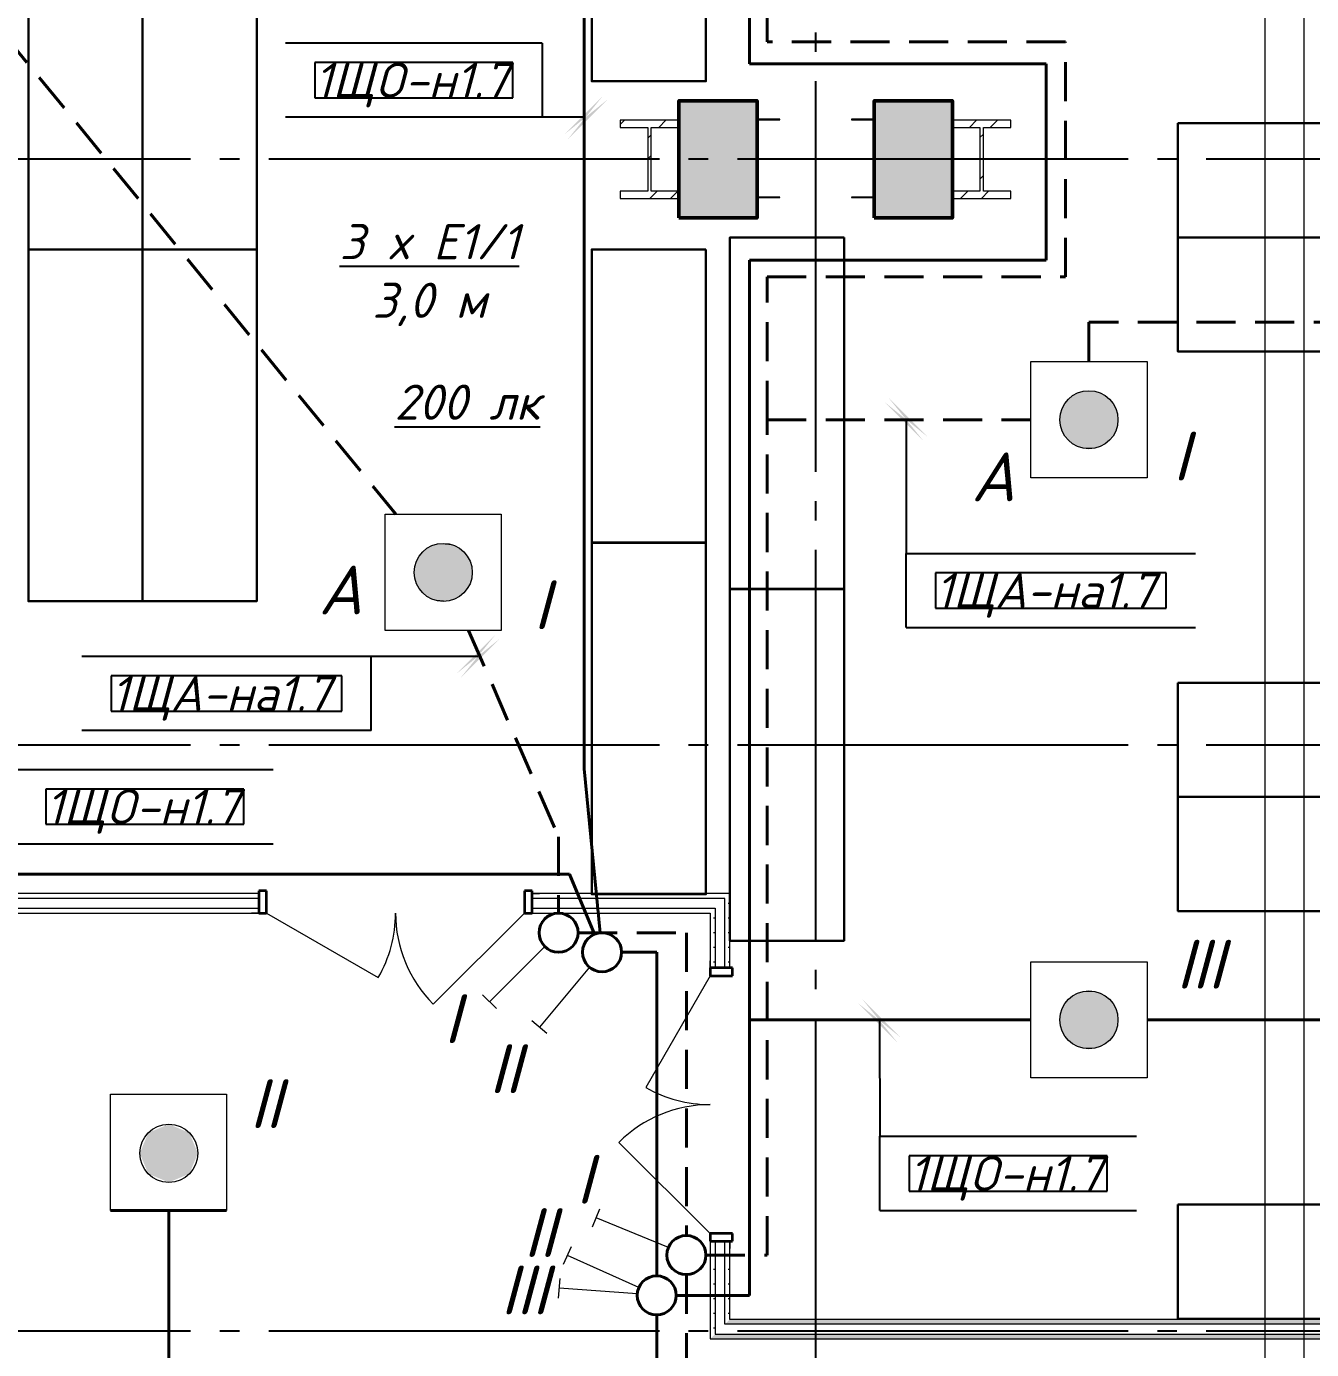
# Model space of a CAD drawing. Header units: millimetres. Extents: x 0 to 1293, y 0 to 420.
# Drawn here: x 177.8 to 243.6, y 218.6 to 286.4 of the extents above; entities that cross this region are included whole.
import ezdxf

# ---------------------------------------------------------------- set-up
doc = ezdxf.new("R2010")
doc.units = ezdxf.units.MM
for name, pattern in [('JIS_02_2.0', [3, 2, -1]), ('ГОСТ 2.303 5', [24, 20, -1.5, 1, -1.5]), ('СПКБ-0000-000-АР#001$0$Ashe', [300, 200, -100])]:
    doc.linetypes.add(name, pattern=pattern)
for name, color, linetype in [('@000', 7, 'Continuous'), ('Viewport1ForCustomObjects_0', 7, 'Continuous'), ('Viewport2ForCustomObjects_0', 7, 'Continuous'), ('СПКБ-0000-000-АР#001$0$Двери ArchiCAD', 7, 'Continuous'), ('СПКБ-0000-000-АР#001$0$Колонны новые', 7, 'Continuous'), ('СПКБ-0000-000-АР#001$0$Колонны существующие', 7, 'Continuous'), ('СПКБ-0000-000-АР#001$0$оборудование ТХ', 253, 'Continuous'), ('СПКБ-0000-000-АР#001$0$Стены', 7, 'Continuous'), ('Строительные оси', 7, 'Continuous'), ('ЭО_АВАРИЙНОЕ ОСВЕЩЕНИЕ', 7, 'Continuous'), ('ЭО_РАБОЧЕЕ ОСВЕЩЕНИЕ', 7, 'Continuous')]:
    doc.layers.add(name, color=color, linetype=linetype)
for name, color, linetype, lineweight, true_color in [('СПКБ-0000-000-АР#001$0$Двери ArchiCAD_Ном._пера__161', 7, 'Continuous', 13, 0xe11606), ('СПКБ-0000-000-АР#001$0$Двери ArchiCAD_Ном._пера__23', 7, 'Continuous', 35, 0xff6600), ('СПКБ-0000-000-АР#001$0$Двери ArchiCAD_Ном._пера__3', 7, 'Continuous', 18, 0xff6600), ('СПКБ-0000-000-АР#001$0$Колонны новые_Ном._пера__108', 7, 'Continuous', 13, 0xfd8379), ('СПКБ-0000-000-АР#001$0$Колонны существующие_Ном._пера__102', 7, 'Continuous', 13, 0xcccccc), ('СПКБ-0000-000-АР#001$0$Стены_Ном._пера__161', 7, 'Continuous', 13, 0xe11606)]:
    doc.layers.add(name, color=color, linetype=linetype, lineweight=lineweight, true_color=true_color)
for name, color, linetype, lineweight in [('СПКБ-0000-000-АР#001$0$Колонны новые_Ном._пера__20', 1, 'Continuous', 20), ('СПКБ-0000-000-АР#001$0$Колонны существующие_Ном._пера__141', 7, 'Continuous', 50), ('СПКБ-0000-000-АР#001$0$Линии_Ном._пера__1', 7, 'Continuous', 13), ('СПКБ-0000-000-АР#001$0$Линии_Ном._пера__20', 1, 'Continuous', 20)]:
    doc.layers.add(name, color=color, linetype=linetype, lineweight=lineweight)
doc.styles.add('1.8', font='isocpeui.ttf', dxfattribs={"height": 1.8})
doc.styles.add('2.5', font='isocpeui.ttf')
doc.styles.add('CustomTextStyle188', font='isocpeui.ttf', dxfattribs={"height": 1.8})
doc.styles.add('CustomTextStyle190', font='isocpeui.ttf', dxfattribs={"height": 1.8})
doc.styles.add('CustomTextStyle191', font='isocpeui.ttf', dxfattribs={"height": 1.8})
doc.styles.add('CustomTextStyle248', font='isocpeui.ttf', dxfattribs={"height": 1.8})
doc.styles.add('CustomTextStyle249', font='isocpeui.ttf', dxfattribs={"height": 1.8})
pattern_1 = [(0, (0, 0), (0, 75), [0, -75])]
pattern_2 = [(45, (0, 0), (-159.099, 159.099), []), (45, (-53.03, 53.03), (-159.099, 159.099), [])]

# ---------------------------------------------------------------- blocks, each defined once
blk = doc.blocks.new('СПКБ-0000-000-АР#001$0$Двупольная Дверь 19_8')
at = {"layer": 'СПКБ-0000-000-АР#001$0$Двери ArchiCAD_Ном._пера__161', "color": 12, "linetype": 'Continuous', "lineweight": 13, "true_color": 0xe11606}
for p, q in [((-700, 0), (-737, 0)), ((-700, 0), (-700, -25)), ((700, 0), (700, -25)), ((700, 0), (737, 0)), ((-700, -25), (-700, -75)), ((700, -25), (700, -75)), ((-700, -100), (-737, -100)), ((-700, -75), (-700, -100)), ((700, -75), (700, -100)), ((700, -100), (737, -100))]:
    blk.add_line(p, q, dxfattribs=at)
at = {"layer": 'СПКБ-0000-000-АР#001$0$Двери ArchiCAD_Ном._пера__23', "color": 30, "linetype": 'Continuous', "lineweight": 35, "true_color": 0xff6600}
for p, q in [((-660, 0), (-700, 0)), ((-700, 0), (-700, -115)), ((-660, -115), (-660, 0)), ((700, 0), (660, 0)), ((660, 0), (660, -115)), ((700, -115), (700, 0)), ((-700, -115), (-660, -115)), ((660, -115), (700, -115))]:
    blk.add_line(p, q, dxfattribs=at)
at = {"layer": 'СПКБ-0000-000-АР#001$0$Двери ArchiCAD_Ном._пера__3', "color": 30, "linetype": 'Continuous', "lineweight": 18, "true_color": 0xff6600}
for p, q in [((-660, 0), (-193.3, 466.7)), ((660, 0), (88.4, 330))]:
    blk.add_line(p, q, dxfattribs=at)
for centre, start, end in [((-660, 0), 0, 45), ((660, 0), 150, 180)]:
    blk.add_arc(centre, 660, start, end, dxfattribs=at)
blk = doc.blocks.new('СПКБ-0000-000-АР#001$0$Стена_134', base_point=(-17956.9, 12075.7))
at = {"layer": 'СПКБ-0000-000-АР#001$0$Стены_Ном._пера__161', "linetype": 'Continuous', "lineweight": 13, "true_color": 0xe11606}
h = blk.add_hatch(dxfattribs=at)
h.set_pattern_fill('ГИПС', color=12, style=0, pattern_type=2)
h.set_pattern_definition(pattern_1)
h.paths.add_polyline_path([(-17906.9, 12125.7), (-17931.9, 12100.7), (-14807.4, 12100.7), (-14807.4, 12125.7)])
h = blk.add_hatch(dxfattribs=at)
h.set_pattern_fill('ГИПС', color=12, style=0, pattern_type=2)
h.set_pattern_definition(pattern_1)
h.paths.add_polyline_path([(-12396.9, 12125.7), (-13407.4, 12125.7), (-13407.4, 12100.7), (-12421.9, 12100.7)])
h = blk.add_hatch(dxfattribs=at)
h.set_pattern_fill('ГИПС', color=12, style=0, pattern_type=2)
h.set_pattern_definition(pattern_1)
h.paths.add_polyline_path([(-17981.9, 12050.7), (-18006.9, 12025.7), (-14807.4, 12025.7), (-14807.4, 12050.7)])
h = blk.add_hatch(dxfattribs=at)
h.set_pattern_fill('ГИПС', color=12, style=0, pattern_type=2)
h.set_pattern_definition(pattern_1)
h.paths.add_polyline_path([(-13407.4, 12025.7), (-12496.9, 12025.7), (-12471.9, 12050.7), (-13407.4, 12050.7)])
at = {"layer": 'СПКБ-0000-000-АР#001$0$Стены_Ном._пера__161', "color": 12, "linetype": 'Continuous', "lineweight": 13, "true_color": 0xe11606}
for p, q in [((-14807.4, 12100.7), (-17931.9, 12100.7)), ((-14807.4, 12125.7), (-14844.4, 12125.7)), ((-14807.4, 12100.7), (-14807.4, 12125.7)), ((-14807.4, 12050.7), (-14807.4, 12100.7)), ((-13407.4, 12125.7), (-13370.4, 12125.7)), ((-13407.4, 12100.7), (-13407.4, 12125.7)), ((-12421.9, 12100.7), (-13407.4, 12100.7)), ((-13407.4, 12050.7), (-13407.4, 12100.7)), ((-17981.9, 12050.7), (-14807.4, 12050.7)), ((-14807.4, 12025.7), (-14844.4, 12025.7)), ((-14807.4, 12025.7), (-14807.4, 12050.7)), ((-13407.4, 12050.7), (-12471.9, 12050.7)), ((-13407.4, 12025.7), (-13407.4, 12050.7)), ((-13407.4, 12025.7), (-13370.4, 12025.7))]:
    blk.add_line(p, q, dxfattribs=at)
at = {"layer": 'СПКБ-0000-000-АР#001$0$Стены_Ном._пера__161', "color": 12, "linetype": 'Continuous', "lineweight": 13, "true_color": 0xe11606, "flags": 128}
for points in [[(-14807.4, 12125.7), (-17906.9, 12125.7)], [(-12396.9, 12125.7), (-13407.4, 12125.7)], [(-18006.9, 12025.7), (-14807.4, 12025.7)], [(-13407.4, 12025.7), (-12496.9, 12025.7)]]:
    blk.add_lwpolyline(points, dxfattribs=at)
at = {"layer": 'СПКБ-0000-000-АР#001$0$Двери ArchiCAD', "color": 21, "linetype": 'Continuous', "lineweight": 18, "true_color": 0xff9955, "zscale": 1000, "rotation": 180}
blk.add_blockref('СПКБ-0000-000-АР#001$0$Двупольная Дверь 19_8', (-14107.4, 12025.7), dxfattribs=at)
blk = doc.blocks.new('СПКБ-0000-000-АР#001$0$Стена_135', base_point=(-12446.9, 12075.7))
at = {"layer": 'СПКБ-0000-000-АР#001$0$Стены_Ном._пера__161', "linetype": 'Continuous', "lineweight": 13, "true_color": 0xe11606}
h = blk.add_hatch(dxfattribs=at)
h.set_pattern_fill('ГИПС', color=12, style=0, pattern_type=2)
h.set_pattern_definition(pattern_1)
h.paths.add_polyline_path([(-12396.9, 12125.7), (-12421.9, 12100.7), (-12421.9, 11745.3), (-12396.9, 11745.3)])
h = blk.add_hatch(dxfattribs=at)
h.set_pattern_fill('ГИПС', color=12, style=0, pattern_type=2)
h.set_pattern_definition(pattern_1)
h.paths.add_polyline_path([(-12496.9, 12025.7), (-12496.9, 11745.3), (-12471.9, 11745.3), (-12471.9, 12050.7)])
h = blk.add_hatch(dxfattribs=at)
h.set_pattern_fill('ГИПС', color=12, style=0, pattern_type=2)
h.set_pattern_definition(pattern_1)
h.paths.add_polyline_path([(-12496.9, 9845.7), (-12471.9, 9870.7), (-12471.9, 10345.3), (-12496.9, 10345.3)])
h = blk.add_hatch(dxfattribs=at)
h.set_pattern_fill('ГИПС', color=12, style=0, pattern_type=2)
h.set_pattern_definition(pattern_1)
h.paths.add_polyline_path([(-12421.9, 9920.7), (-12396.9, 9945.7), (-12396.9, 10345.3), (-12421.9, 10345.3)])
at = {"layer": 'СПКБ-0000-000-АР#001$0$Стены_Ном._пера__161', "color": 12, "linetype": 'Continuous', "lineweight": 13, "true_color": 0xe11606}
for p, q in [((-12421.9, 11745.3), (-12421.9, 12100.7)), ((-12471.9, 12050.7), (-12471.9, 11745.3)), ((-12496.9, 11745.3), (-12496.9, 11782.3)), ((-12496.9, 11745.3), (-12471.9, 11745.3)), ((-12471.9, 11745.3), (-12421.9, 11745.3)), ((-12421.9, 11745.3), (-12396.9, 11745.3)), ((-12396.9, 11745.3), (-12396.9, 11782.3)), ((-12496.9, 10345.3), (-12496.9, 10308.3)), ((-12496.9, 10345.3), (-12471.9, 10345.3)), ((-12471.9, 10345.3), (-12471.9, 9870.7)), ((-12471.9, 10345.3), (-12421.9, 10345.3)), ((-12421.9, 9920.7), (-12421.9, 10345.3)), ((-12421.9, 10345.3), (-12396.9, 10345.3)), ((-12396.9, 10345.3), (-12396.9, 10308.3))]:
    blk.add_line(p, q, dxfattribs=at)
at = {"layer": 'СПКБ-0000-000-АР#001$0$Стены_Ном._пера__161', "color": 12, "linetype": 'Continuous', "lineweight": 13, "true_color": 0xe11606, "flags": 128}
for points in [[(-12396.9, 11745.3), (-12396.9, 12125.7)], [(-12496.9, 12025.7), (-12496.9, 11745.3)], [(-12496.9, 10345.3), (-12496.9, 9845.7)], [(-12396.9, 9945.7), (-12396.9, 10345.3)]]:
    blk.add_lwpolyline(points, dxfattribs=at)
at = {"layer": 'СПКБ-0000-000-АР#001$0$Двери ArchiCAD', "color": 21, "linetype": 'Continuous', "lineweight": 18, "true_color": 0xff9955, "zscale": 1000, "rotation": 90}
blk.add_blockref('СПКБ-0000-000-АР#001$0$Двупольная Дверь 19_8', (-12496.9, 11045.3), dxfattribs=at)
blk = doc.blocks.new('СПКБ-0000-000-АР#001$0$Стена_136', base_point=(-12446.9, 9895.7))
at = {"layer": 'СПКБ-0000-000-АР#001$0$Стены_Ном._пера__161', "linetype": 'Continuous', "lineweight": 13, "true_color": 0xe11606}
h = blk.add_hatch(dxfattribs=at)
h.set_pattern_fill('ГИПС', color=12, style=0, pattern_type=2)
h.set_pattern_definition(pattern_1)
h.paths.add_polyline_path([(5993.1, 9945.7), (-12396.9, 9945.7), (-12421.9, 9920.7), (5993.1, 9920.7)])
h = blk.add_hatch(dxfattribs=at)
h.set_pattern_fill('ГИПС', color=12, style=0, pattern_type=2)
h.set_pattern_definition(pattern_1)
h.paths.add_polyline_path([(-12496.9, 9845.7), (5993.1, 9845.7), (5993.1, 9870.7), (-12471.9, 9870.7)])
at = {"layer": 'СПКБ-0000-000-АР#001$0$Стены_Ном._пера__161', "color": 12, "linetype": 'Continuous', "lineweight": 13, "true_color": 0xe11606}
for p, q in [((5993.1, 9920.7), (-12421.9, 9920.7)), ((-12471.9, 9870.7), (5993.1, 9870.7))]:
    blk.add_line(p, q, dxfattribs=at)
at = {"layer": 'СПКБ-0000-000-АР#001$0$Стены_Ном._пера__161', "color": 12, "linetype": 'Continuous', "lineweight": 13, "true_color": 0xe11606, "flags": 128}
for points in [[(5993.1, 9945.7), (-12396.9, 9945.7)], [(-12496.9, 9845.7), (5993.1, 9845.7)]]:
    blk.add_lwpolyline(points, dxfattribs=at)
blk = doc.blocks.new('СПКБ-0000-000-АР#001$0$Колонна_21', base_point=(-12456.9, 15885.7))
at = {"layer": 'СПКБ-0000-000-АР#001$0$Колонны существующие_Ном._пера__102', "linetype": 'Continuous', "lineweight": 13, "true_color": 0xcccccc}
blk.add_hatch(color=254, dxfattribs=at).paths.add_polyline_path([(-12656.9, 15585.7), (-12256.9, 15585.7), (-12256.9, 16185.7), (-12656.9, 16185.7)])
at = {"layer": 'СПКБ-0000-000-АР#001$0$Колонны существующие_Ном._пера__141', "color": 7, "linetype": 'Continuous', "lineweight": 50, "flags": 128}
blk.add_lwpolyline([(-12656.9, 15585.7), (-12256.9, 15585.7), (-12256.9, 16185.7), (-12656.9, 16185.7)], close=True, dxfattribs=at)
blk = doc.blocks.new('СПКБ-0000-000-АР#001$0$Колонна_22', base_point=(-11456.9, 15885.7))
at = {"layer": 'СПКБ-0000-000-АР#001$0$Колонны существующие_Ном._пера__102', "linetype": 'Continuous', "lineweight": 13, "true_color": 0xcccccc}
blk.add_hatch(color=254, dxfattribs=at).paths.add_polyline_path([(-11656.9, 15585.7), (-11256.9, 15585.7), (-11256.9, 16185.7), (-11656.9, 16185.7)])
at = {"layer": 'СПКБ-0000-000-АР#001$0$Колонны существующие_Ном._пера__141', "color": 7, "linetype": 'Continuous', "lineweight": 50, "flags": 128}
blk.add_lwpolyline([(-11656.9, 15585.7), (-11256.9, 15585.7), (-11256.9, 16185.7), (-11656.9, 16185.7)], close=True, dxfattribs=at)
blk = doc.blocks.new('СПКБ-0000-000-АР#001$0$Колонна_81', base_point=(-11106.9, 15885.7))
at = {"layer": 'СПКБ-0000-000-АР#001$0$Колонны новые_Ном._пера__108', "linetype": 'Continuous', "lineweight": 13, "true_color": 0xfd8379}
h = blk.add_hatch(dxfattribs=at)
h.set_pattern_fill('СТАЛЬ', color=11, style=0, pattern_type=2)
h.set_pattern_definition(pattern_2)
h.paths.add_polyline_path([(-11256.9, 15685.7), (-10956.9, 15685.7), (-10956.9, 15722.4), (-11098.1, 15722.4), (-11098.1, 16049.1), (-10956.9, 16049.1), (-10956.9, 16085.7), (-11256.9, 16085.7), (-11256.9, 16049.1), (-11115.6, 16049.1), (-11115.6, 15722.4), (-11256.9, 15722.4)])
at = {"layer": 'СПКБ-0000-000-АР#001$0$Колонны новые_Ном._пера__20', "color": 1, "linetype": 'Continuous', "lineweight": 20}
for p, q in [((-10956.9, 16085.7), (-11256.9, 16085.7)), ((-11256.9, 16085.7), (-11256.9, 16049.1)), ((-10956.9, 16049.1), (-10956.9, 16085.7)), ((-11256.9, 16049.1), (-11115.6, 16049.1)), ((-11115.6, 16049.1), (-11115.6, 15722.4)), ((-11098.1, 15722.4), (-11098.1, 16049.1)), ((-11098.1, 16049.1), (-10956.9, 16049.1)), ((-11115.6, 15722.4), (-11256.9, 15722.4)), ((-11256.9, 15722.4), (-11256.9, 15685.7)), ((-10956.9, 15722.4), (-11098.1, 15722.4)), ((-10956.9, 15685.7), (-10956.9, 15722.4)), ((-11256.9, 15685.7), (-10956.9, 15685.7))]:
    blk.add_line(p, q, dxfattribs=at)
blk = doc.blocks.new('СПКБ-0000-000-АР#001$0$Колонна_82', base_point=(-11713.9, 15690.3))
at = {"layer": 'СПКБ-0000-000-АР#001$0$Колонны новые_Ном._пера__108', "linetype": 'Continuous', "lineweight": 13, "true_color": 0xfd8379}
h = blk.add_hatch(dxfattribs=at)
h.set_pattern_fill('СТАЛЬ', color=11, style=0, pattern_type=2)
h.set_pattern_definition(pattern_2)
h.paths.add_polyline_path([(-11772.8, 16090.3), (-11772.8, 16088.3), (-11659.8, 16088.3), (-11659.8, 15692.3), (-11772.8, 15692.3), (-11772.8, 15690.3), (-11659.8, 15690.3), (-11657.8, 15690.3), (-11657.8, 15692.3), (-11657.8, 16088.3), (-11657.8, 16090.3), (-11659.8, 16090.3)])
at = {"layer": 'СПКБ-0000-000-АР#001$0$Колонны новые_Ном._пера__20', "color": 1, "linetype": 'Continuous', "lineweight": 20}
for p, q in [((-11772.8, 16090.3), (-11772.8, 16088.3)), ((-11659.8, 16090.3), (-11772.8, 16090.3)), ((-11772.8, 16088.3), (-11659.8, 16088.3)), ((-11657.8, 16090.3), (-11659.8, 16090.3)), ((-11659.8, 16088.3), (-11659.8, 15692.3)), ((-11657.8, 16088.3), (-11657.8, 16090.3)), ((-11657.8, 15692.3), (-11657.8, 16088.3)), ((-11659.8, 15692.3), (-11772.8, 15692.3)), ((-11772.8, 15692.3), (-11772.8, 15690.3)), ((-11772.8, 15690.3), (-11659.8, 15690.3)), ((-11659.8, 15690.3), (-11657.8, 15690.3)), ((-11657.8, 15690.3), (-11657.8, 15692.3))]:
    blk.add_line(p, q, dxfattribs=at)
blk = doc.blocks.new('СПКБ-0000-000-АР#001$0$Колонна_83', base_point=(-12199.8, 15690.3))
at = {"layer": 'СПКБ-0000-000-АР#001$0$Колонны новые_Ном._пера__108', "linetype": 'Continuous', "lineweight": 13, "true_color": 0xfd8379}
h = blk.add_hatch(dxfattribs=at)
h.set_pattern_fill('СТАЛЬ', color=11, style=0, pattern_type=2)
h.set_pattern_definition(pattern_2)
h.paths.add_polyline_path([(-12140.9, 16090.3), (-12253.9, 16090.3), (-12255.9, 16090.3), (-12255.9, 16088.3), (-12255.9, 15692.3), (-12255.9, 15690.3), (-12253.9, 15690.3), (-12140.9, 15690.3), (-12140.9, 15692.3), (-12253.9, 15692.3), (-12253.9, 16088.3), (-12140.9, 16088.3)])
at = {"layer": 'СПКБ-0000-000-АР#001$0$Колонны новые_Ном._пера__20', "color": 1, "linetype": 'Continuous', "lineweight": 20}
for p, q in [((-12253.9, 16090.3), (-12255.9, 16090.3)), ((-12255.9, 16090.3), (-12255.9, 16088.3)), ((-12255.9, 16088.3), (-12255.9, 15692.3)), ((-12140.9, 16090.3), (-12253.9, 16090.3)), ((-12253.9, 15692.3), (-12253.9, 16088.3)), ((-12253.9, 16088.3), (-12140.9, 16088.3)), ((-12140.9, 16088.3), (-12140.9, 16090.3)), ((-12255.9, 15692.3), (-12255.9, 15690.3)), ((-12255.9, 15690.3), (-12253.9, 15690.3)), ((-12140.9, 15692.3), (-12253.9, 15692.3)), ((-12253.9, 15690.3), (-12140.9, 15690.3)), ((-12140.9, 15690.3), (-12140.9, 15692.3))]:
    blk.add_line(p, q, dxfattribs=at)
blk = doc.blocks.new('СПКБ-0000-000-АР#001$0$Колонна_84', base_point=(-12806.9, 15885.7))
at = {"layer": 'СПКБ-0000-000-АР#001$0$Колонны новые_Ном._пера__108', "linetype": 'Continuous', "lineweight": 13, "true_color": 0xfd8379}
h = blk.add_hatch(dxfattribs=at)
h.set_pattern_fill('СТАЛЬ', color=11, style=0, pattern_type=2)
h.set_pattern_definition(pattern_2)
h.paths.add_polyline_path([(-12656.9, 15685.7), (-12656.9, 15722.4), (-12798.1, 15722.4), (-12798.1, 16049.1), (-12656.9, 16049.1), (-12656.9, 16085.7), (-12956.9, 16085.7), (-12956.9, 16049.1), (-12815.6, 16049.1), (-12815.6, 15722.4), (-12956.9, 15722.4), (-12956.9, 15685.7)])
at = {"layer": 'СПКБ-0000-000-АР#001$0$Колонны новые_Ном._пера__20', "color": 1, "linetype": 'Continuous', "lineweight": 20}
for p, q in [((-12656.9, 16085.7), (-12956.9, 16085.7)), ((-12956.9, 16085.7), (-12956.9, 16049.1)), ((-12656.9, 16049.1), (-12656.9, 16085.7)), ((-12956.9, 16049.1), (-12815.6, 16049.1)), ((-12815.6, 16049.1), (-12815.6, 15722.4)), ((-12798.1, 15722.4), (-12798.1, 16049.1)), ((-12798.1, 16049.1), (-12656.9, 16049.1)), ((-12815.6, 15722.4), (-12956.9, 15722.4)), ((-12956.9, 15722.4), (-12956.9, 15685.7)), ((-12656.9, 15722.4), (-12798.1, 15722.4)), ((-12656.9, 15685.7), (-12656.9, 15722.4)), ((-12956.9, 15685.7), (-12656.9, 15685.7))]:
    blk.add_line(p, q, dxfattribs=at)
blk = doc.blocks.new('*E595')
at = {"layer": 'СПКБ-0000-000-АР#001$0$Линии_Ном._пера__1', "color": 7, "linetype": 'СПКБ-0000-000-АР#001$0$Ashe', "lineweight": 13}
blk.add_line((179.75, 249.648), (179.75, 39.2), dxfattribs=at)
at = {"layer": 'СПКБ-0000-000-АР#001$0$Линии_Ном._пера__20', "color": 1, "linetype": 'СПКБ-0000-000-АР#001$0$Ashe', "lineweight": 20}
blk.add_line((181.75, 251.496), (181.75, 39.2), dxfattribs=at)
at = {"layer": 'СПКБ-0000-000-АР#001$0$оборудование ТХ', "lineweight": 30}
for points in [[(151.135, 231.517), (151.135, 213.5), (145.289, 213.5), (145.289, 231.517)], [(122.289, 222.902), (122.289, 204.885), (116.444, 204.885), (116.444, 222.902)], [(128.135, 222.902), (128.135, 204.885), (122.289, 204.885), (122.289, 222.902)], [(175.296, 211.346), (193.313, 211.346), (193.313, 205.5), (175.296, 205.5)], [(158.211, 205.5), (158.211, 187.483), (152.365, 187.483), (152.365, 205.5)], [(175.296, 205.5), (193.313, 205.5), (193.313, 199.654), (175.296, 199.654)], [(122.289, 204.885), (122.289, 186.868), (116.444, 186.868), (116.444, 204.885)], [(128.135, 204.885), (128.135, 186.868), (122.289, 186.868), (122.289, 204.885)], [(151.135, 204.881), (151.135, 189.864), (145.289, 189.864), (145.289, 204.881)], [(151.135, 189.885), (151.135, 171.868), (145.289, 171.868), (145.289, 189.885)], [(158.211, 187.504), (158.211, 169.487), (152.365, 169.487), (152.365, 187.504)], [(175.296, 182.699), (193.313, 182.699), (193.313, 176.853), (175.296, 176.853)], [(175.296, 176.853), (193.313, 176.853), (193.313, 171.008), (175.296, 171.008)], [(175.296, 155.978), (193.313, 155.978), (193.313, 150.133), (175.296, 150.133)]]:
    blk.add_lwpolyline(points, close=True, dxfattribs=at)
at = {"layer": 'СПКБ-0000-000-АР#001$0$Колонны новые', "color": 1, "lineweight": 20, "xscale": 0.01, "yscale": 0.01, "zscale": 0.01}
for name, p in [('СПКБ-0000-000-АР#001$0$Колонна_84', (148.25, 209.5)), ('СПКБ-0000-000-АР#001$0$Колонна_83', (154.321, 207.546)), ('СПКБ-0000-000-АР#001$0$Колонна_82', (159.179, 207.546)), ('СПКБ-0000-000-АР#001$0$Колонна_81', (165.25, 209.5))]:
    blk.add_blockref(name, p, dxfattribs=at)
at = {"layer": 'СПКБ-0000-000-АР#001$0$Колонны существующие', "color": 7, "lineweight": 50, "xscale": 0.01, "yscale": 0.01, "zscale": 0.01}
for name, p in [('СПКБ-0000-000-АР#001$0$Колонна_21', (151.75, 209.5)), ('СПКБ-0000-000-АР#001$0$Колонна_22', (161.75, 209.5))]:
    blk.add_blockref(name, p, dxfattribs=at)
at = {"layer": 'СПКБ-0000-000-АР#001$0$Стены', "color": 12, "lineweight": 13, "true_color": 0xe11606, "xscale": 0.01, "yscale": 0.01, "zscale": 0.01}
for name, p in [('СПКБ-0000-000-АР#001$0$Стена_134', (96.75, 171.4)), ('СПКБ-0000-000-АР#001$0$Стена_135', (151.85, 171.4)), ('СПКБ-0000-000-АР#001$0$Стена_136', (151.85, 149.6))]:
    blk.add_blockref(name, p, dxfattribs=at)
blk = doc.blocks.new('*E596')
at = {"layer": 'Строительные оси', "color": 3, "linetype": 'ГОСТ 2.303 5', "lineweight": 25}
for p, q in [((178.188, 318), (178.188, 14)), ((578.188, 218), (14.188, 218)), ((578.188, 188), (14.188, 188)), ((578.188, 158), (14.188, 158))]:
    blk.add_line(p, q, dxfattribs=at)
at = {"layer": 'ЭО_АВАРИЙНОЕ ОСВЕЩЕНИЕ', "color": 1, "linetype": 'JIS_02_2.0', "lineweight": 40}
for p, q in [((175.711, 224.021), (175.711, 266.115)), ((134.651, 226.831), (156.694, 199.822)), ((190.977, 224.021), (175.711, 224.021)), ((190.977, 211.977), (190.977, 224.021)), ((175.711, 204.663), (175.711, 211.977)), ((175.711, 211.977), (190.977, 211.977)), ((265.688, 209.663), (192.179, 209.663)), ((192.179, 209.663), (192.179, 207.638)), ((175.711, 161.889), (175.711, 204.663)), ((175.711, 204.663), (175.711, 204.663)), ((175.711, 204.663), (189.204, 204.663)), ((160.421, 193.872), (165.027, 183.315)), ((165.027, 183.315), (165.027, 179.4)), ((166.027, 178.4), (171.572, 178.4)), ((171.572, 178.4), (171.572, 162.889)), ((172.572, 161.889), (175.711, 161.889)), ((171.572, 160.889), (171.572, 138.395))]:
    blk.add_line(p, q, dxfattribs=at)
at = {"layer": 'ЭО_АВАРИЙНОЕ ОСВЕЩЕНИЕ', "color": 7, "lineweight": 0}
for p, q in [((189.204, 207.638), (195.155, 207.638)), ((189.204, 201.688), (189.204, 207.638)), ((195.155, 207.638), (195.155, 201.688)), ((195.155, 201.688), (189.204, 201.688)), ((156.148, 193.872), (156.148, 199.822)), ((156.148, 199.822), (162.097, 199.822)), ((162.097, 199.822), (162.097, 193.872)), ((162.097, 193.872), (156.148, 193.872)), ((164.319, 177.693), (161.491, 174.865)), ((161.844, 174.511), (161.137, 175.219)), ((166.762, 163.341), (167.145, 164.265)), ((170.649, 162.272), (166.953, 163.803))]:
    blk.add_line(p, q, dxfattribs=at)
for centre in [(192.179, 204.663), (159.123, 196.847)]:
    blk.add_circle(centre, 1.488, dxfattribs=at)
at = {"layer": 'ЭО_АВАРИЙНОЕ ОСВЕЩЕНИЕ', "color": 1, "lineweight": 40}
for centre in [(165.027, 178.4), (171.572, 161.889)]:
    blk.add_circle(centre, 1, dxfattribs=at)
for points in [[(191.516, 205.994), (191.283, 205.85), (193.076, 205.85)], [(191.772, 206.093), (191.516, 205.994), (192.843, 205.994)], [(191.516, 205.994), (192.843, 205.994), (193.076, 205.85)], [(192.042, 206.144), (191.772, 206.093), (192.587, 206.093)], [(191.772, 206.093), (192.587, 206.093), (192.843, 205.994)], [(192.042, 206.144), (192.317, 206.144), (192.587, 206.093)], [(190.915, 205.446), (190.792, 205.2), (193.567, 205.2)], [(191.08, 205.665), (190.915, 205.446), (193.444, 205.446)], [(190.915, 205.446), (193.444, 205.446), (193.567, 205.2)], [(191.283, 205.85), (191.08, 205.665), (193.279, 205.665)], [(191.08, 205.665), (193.279, 205.665), (193.444, 205.446)], [(191.283, 205.85), (193.076, 205.85), (193.279, 205.665)], [(190.717, 204.936), (190.692, 204.663), (193.667, 204.663)], [(190.692, 204.663), (190.717, 204.389), (193.642, 204.389)], [(190.692, 204.663), (193.667, 204.663), (193.642, 204.389)], [(190.792, 205.2), (190.717, 204.936), (193.642, 204.936)], [(190.717, 204.936), (193.642, 204.936), (193.667, 204.663)], [(190.792, 205.2), (193.567, 205.2), (193.642, 204.936)], [(190.717, 204.389), (190.792, 204.125), (193.567, 204.125)], [(190.717, 204.389), (193.642, 204.389), (193.567, 204.125)], [(190.792, 204.125), (190.915, 203.879), (193.444, 203.879)], [(190.792, 204.125), (193.567, 204.125), (193.444, 203.879)], [(190.915, 203.879), (191.08, 203.66), (193.279, 203.66)], [(190.915, 203.879), (193.444, 203.879), (193.279, 203.66)], [(191.08, 203.66), (191.283, 203.475), (193.076, 203.475)], [(191.08, 203.66), (193.279, 203.66), (193.076, 203.475)], [(191.283, 203.475), (191.516, 203.331), (192.843, 203.331)], [(191.283, 203.475), (193.076, 203.475), (192.843, 203.331)], [(191.516, 203.331), (191.772, 203.232), (192.587, 203.232)], [(191.516, 203.331), (192.843, 203.331), (192.587, 203.232)], [(191.772, 203.232), (192.042, 203.181), (192.317, 203.181)], [(191.772, 203.232), (192.587, 203.232), (192.317, 203.181)], [(158.12, 197.947), (157.935, 197.744), (160.31, 197.744)], [(158.339, 198.112), (158.12, 197.947), (160.125, 197.947)], [(158.12, 197.947), (160.125, 197.947), (160.31, 197.744)], [(158.585, 198.235), (158.339, 198.112), (159.906, 198.112)], [(158.339, 198.112), (159.906, 198.112), (160.125, 197.947)], [(158.849, 198.31), (158.585, 198.235), (159.66, 198.235)], [(158.585, 198.235), (159.66, 198.235), (159.906, 198.112)], [(159.123, 198.335), (158.849, 198.31), (159.396, 198.31)], [(158.849, 198.31), (159.396, 198.31), (159.66, 198.235)], [(157.692, 197.255), (157.641, 196.985), (160.604, 196.985)], [(157.791, 197.511), (157.692, 197.255), (160.553, 197.255)], [(157.692, 197.255), (160.553, 197.255), (160.604, 196.985)], [(157.935, 197.744), (157.791, 197.511), (160.454, 197.511)], [(157.791, 197.511), (160.454, 197.511), (160.553, 197.255)], [(157.935, 197.744), (160.31, 197.744), (160.454, 197.511)], [(157.641, 196.985), (157.641, 196.71), (160.604, 196.71)], [(157.641, 196.985), (160.604, 196.985), (160.604, 196.71)], [(157.641, 196.71), (157.692, 196.44), (160.553, 196.44)], [(157.641, 196.71), (160.604, 196.71), (160.553, 196.44)], [(157.692, 196.44), (157.791, 196.184), (160.454, 196.184)], [(157.692, 196.44), (160.553, 196.44), (160.454, 196.184)], [(157.791, 196.184), (157.935, 195.951), (160.31, 195.951)], [(157.791, 196.184), (160.454, 196.184), (160.31, 195.951)], [(157.935, 195.951), (158.12, 195.748), (160.125, 195.748)], [(157.935, 195.951), (160.31, 195.951), (160.125, 195.748)], [(158.12, 195.748), (158.339, 195.583), (159.906, 195.583)], [(158.12, 195.748), (160.125, 195.748), (159.906, 195.583)], [(158.339, 195.583), (158.585, 195.46), (159.66, 195.46)], [(158.339, 195.583), (159.906, 195.583), (159.66, 195.46)], [(158.585, 195.46), (158.849, 195.385), (159.396, 195.385)], [(158.585, 195.46), (159.66, 195.46), (159.396, 195.385)], [(158.849, 195.385), (159.396, 195.385), (159.123, 195.36)]]:
    blk.add_solid(points, dxfattribs=at)
at = {"layer": 'ЭО_РАБОЧЕЕ ОСВЕЩЕНИЕ', "color": 5, "lineweight": 40}
for p, q in [((174.797, 235.389), (174.797, 222.889)), ((166.334, 229.806), (166.334, 186.783)), ((174.797, 222.889), (189.99, 222.889)), ((189.99, 222.889), (189.99, 212.843)), ((189.99, 212.843), (174.797, 212.843)), ((174.797, 212.843), (174.797, 173.936)), ((166.334, 186.783), (167.156, 178.395)), ((132.222, 181.399), (165.586, 181.399)), ((165.586, 181.399), (166.869, 178.323)), ((168.253, 177.4), (170.053, 177.4)), ((170.053, 177.4), (170.053, 160.83)), ((189.204, 173.936), (174.797, 173.936)), ((174.797, 159.83), (174.797, 173.936)), ((225.958, 173.936), (195.155, 173.936)), ((148.032, 164.178), (142.083, 164.178)), ((145.075, 164.178), (145.075, 147.189)), ((171.053, 159.83), (174.797, 159.83)), ((174.797, 159.83), (174.797, 159.83)), ((170.053, 158.83), (170.053, 134.885))]:
    blk.add_line(p, q, dxfattribs=at)
at = {"layer": 'ЭО_РАБОЧЕЕ ОСВЕЩЕНИЕ', "color": 7, "lineweight": 0}
for p, q in [((189.204, 176.911), (195.155, 176.911)), ((189.204, 170.961), (189.204, 176.911)), ((195.155, 176.911), (195.155, 170.961)), ((166.612, 176.633), (164.046, 173.564)), ((164.429, 173.244), (163.662, 173.885)), ((195.155, 170.961), (189.204, 170.961)), ((142.083, 170.128), (148.032, 170.128)), ((142.083, 164.178), (142.083, 170.128)), ((148.032, 170.128), (148.032, 164.178)), ((165.286, 161.419), (165.695, 162.332)), ((169.14, 160.239), (165.49, 161.875)), ((165.029, 159.693), (165.102, 160.69)), ((169.055, 159.902), (165.066, 160.192))]:
    blk.add_line(p, q, dxfattribs=at)
at = {"layer": 'ЭО_РАБОЧЕЕ ОСВЕЩЕНИЕ', "color": 5, "lineweight": 40}
for centre in [(167.253, 177.4), (170.053, 159.83)]:
    blk.add_circle(centre, 1, dxfattribs=at)
at = {"layer": 'ЭО_РАБОЧЕЕ ОСВЕЩЕНИЕ', "color": 7, "lineweight": 0}
for centre in [(192.179, 173.936), (145.075, 167.103)]:
    blk.add_circle(centre, 1.488, dxfattribs=at)
at = {"layer": 'ЭО_РАБОЧЕЕ ОСВЕЩЕНИЕ', "color": 5, "lineweight": 40}
for points in [[(191.08, 174.939), (190.915, 174.719), (193.444, 174.719)], [(191.283, 175.123), (191.08, 174.939), (193.279, 174.939)], [(191.08, 174.939), (193.279, 174.939), (193.444, 174.719)], [(191.516, 175.268), (191.283, 175.123), (193.076, 175.123)], [(191.283, 175.123), (193.076, 175.123), (193.279, 174.939)], [(191.772, 175.367), (191.516, 175.268), (192.843, 175.268)], [(191.516, 175.268), (192.843, 175.268), (193.076, 175.123)], [(192.042, 175.418), (191.772, 175.367), (192.587, 175.367)], [(191.772, 175.367), (192.587, 175.367), (192.843, 175.268)], [(192.042, 175.418), (192.317, 175.418), (192.587, 175.367)], [(190.717, 174.21), (190.692, 173.936), (193.667, 173.936)], [(190.792, 174.474), (190.717, 174.21), (193.642, 174.21)], [(190.717, 174.21), (193.642, 174.21), (193.667, 173.936)], [(190.915, 174.719), (190.792, 174.474), (193.567, 174.474)], [(190.792, 174.474), (193.567, 174.474), (193.642, 174.21)], [(190.915, 174.719), (193.444, 174.719), (193.567, 174.474)], [(190.692, 173.936), (190.717, 173.663), (193.642, 173.663)], [(190.692, 173.936), (193.667, 173.936), (193.642, 173.663)], [(190.717, 173.663), (190.792, 173.399), (193.567, 173.399)], [(190.717, 173.663), (193.642, 173.663), (193.567, 173.399)], [(190.792, 173.399), (190.915, 173.153), (193.444, 173.153)], [(190.792, 173.399), (193.567, 173.399), (193.444, 173.153)], [(190.915, 173.153), (191.08, 172.934), (193.279, 172.934)], [(190.915, 173.153), (193.444, 173.153), (193.279, 172.934)], [(191.08, 172.934), (191.283, 172.749), (193.076, 172.749)], [(191.08, 172.934), (193.279, 172.934), (193.076, 172.749)], [(191.283, 172.749), (191.516, 172.605), (192.843, 172.605)], [(191.283, 172.749), (193.076, 172.749), (192.843, 172.605)], [(191.516, 172.605), (191.772, 172.506), (192.587, 172.506)], [(191.516, 172.605), (192.843, 172.605), (192.587, 172.506)], [(191.772, 172.506), (192.042, 172.455), (192.317, 172.455)], [(191.772, 172.506), (192.587, 172.506), (192.317, 172.455)]]:
    blk.add_solid(points, dxfattribs=at)
at = {"layer": 'ЭО_РАБОЧЕЕ ОСВЕЩЕНИЕ', "color": 5, "lineweight": 0}
for points in [[(144.023, 168.155), (143.587, 167.103), (146.562, 167.103)], [(145.075, 168.591), (144.023, 168.155), (146.127, 168.155)], [(144.023, 168.155), (146.127, 168.155), (146.562, 167.103)], [(143.587, 167.103), (144.023, 166.052), (146.127, 166.052)], [(143.587, 167.103), (146.562, 167.103), (146.127, 166.052)], [(144.023, 166.052), (146.127, 166.052), (145.075, 165.616)]]:
    blk.add_solid(points, dxfattribs=at)
blk = doc.blocks.new('CustomObjectsInViewport1_0')
at = {"layer": 'ЭО_АВАРИЙНОЕ ОСВЕЩЕНИЕ'}
for p, q in [((222.817, 266.267), (222.817, 259.405)), ((222.817, 259.405), (237.638, 259.405)), ((222.817, 255.605), (222.817, 259.405)), ((222.817, 255.605), (237.638, 255.605)), ((195.437, 254.134), (180.616, 254.134)), ((200.9, 254.134), (195.437, 254.134)), ((195.437, 250.334), (195.437, 254.134)), ((195.437, 250.334), (180.616, 250.334))]:
    blk.add_line(p, q, dxfattribs=at)
at = {"layer": 'ЭО_АВАРИЙНОЕ ОСВЕЩЕНИЕ', "color": 7, "true_color": 0xffffff}
for p, q in [((236.138, 258.405), (224.317, 258.405)), ((224.317, 258.405), (224.317, 256.605)), ((236.138, 256.605), (236.138, 258.405)), ((224.317, 256.605), (236.138, 256.605)), ((224.317, 256.605), (224.317, 256.605)), ((193.937, 253.134), (182.116, 253.134)), ((182.116, 253.134), (182.116, 251.334)), ((193.937, 251.334), (193.937, 253.134)), ((182.116, 251.334), (193.937, 251.334)), ((182.116, 251.334), (182.116, 251.334))]:
    blk.add_line(p, q, dxfattribs=at)
at = {"layer": 'ЭО_АВАРИЙНОЕ ОСВЕЩЕНИЕ'}
for points in [[(223.923, 265.373), (221.923, 267.373), (221.711, 267.161), (223.711, 265.161)], [(200.007, 253.028), (202.007, 255.028), (201.794, 255.24), (199.794, 253.24)]]:
    blk.add_solid(points, dxfattribs=at)
at = {"layer": 'ЭО_РАБОЧЕЕ ОСВЕЩЕНИЕ'}
for p, q in [((204.188, 285.538), (191.044, 285.538)), ((204.188, 285.538), (204.188, 281.738)), ((204.188, 281.738), (191.044, 281.738)), ((206.412, 281.738), (204.188, 281.738)), ((177.278, 248.342), (190.422, 248.342)), ((177.278, 244.542), (190.422, 244.542)), ((221.462, 235.489), (221.469, 229.558)), ((221.469, 229.558), (234.613, 229.558)), ((221.469, 225.758), (221.469, 229.558)), ((221.469, 225.758), (234.613, 225.758))]:
    blk.add_line(p, q, dxfattribs=at)
at = {"layer": 'ЭО_РАБОЧЕЕ ОСВЕЩЕНИЕ', "color": 7, "true_color": 0xffffff}
for p, q in [((202.688, 284.538), (192.544, 284.538)), ((192.544, 284.538), (192.544, 282.738)), ((202.688, 282.738), (202.688, 284.538)), ((192.544, 282.738), (202.688, 282.738)), ((192.544, 282.738), (192.544, 282.738)), ((188.922, 247.342), (178.778, 247.342)), ((178.778, 247.342), (178.778, 245.542)), ((188.922, 245.542), (188.922, 247.342)), ((178.778, 245.542), (188.922, 245.542)), ((178.778, 245.542), (178.778, 245.542)), ((233.113, 228.558), (222.969, 228.558)), ((222.969, 228.558), (222.969, 226.758)), ((233.113, 226.758), (233.113, 228.558)), ((222.969, 226.758), (233.113, 226.758)), ((222.969, 226.758), (222.969, 226.758))]:
    blk.add_line(p, q, dxfattribs=at)
at = {"layer": 'ЭО_РАБОЧЕЕ ОСВЕЩЕНИЕ'}
for points in [[(205.518, 280.632), (207.518, 282.632), (207.306, 282.844), (205.306, 280.844)], [(222.569, 234.596), (220.566, 236.594), (220.355, 236.381), (222.357, 234.384)]]:
    blk.add_solid(points, dxfattribs=at)
at = {"layer": 'ЭО_АВАРИЙНОЕ ОСВЕЩЕНИЕ'}
for style, p in [('CustomTextStyle248', (224.317, 256.605)), ('CustomTextStyle249', (182.116, 251.334))]:
    blk.add_text('1ЩА-на1.7', height=1.8, dxfattribs=dict(at, style=style)).set_placement(p)
at = {"layer": 'ЭО_РАБОЧЕЕ ОСВЕЩЕНИЕ'}
for style, p in [('CustomTextStyle191', (192.544, 282.738)), ('CustomTextStyle190', (178.778, 245.542)), ('CustomTextStyle188', (222.969, 226.758))]:
    blk.add_text('1ЩO-н1.7', height=1.8, dxfattribs=dict(at, style=style)).set_placement(p)

msp = doc.modelspace()

# ---------------------------------------------------------------- block references
at = {"layer": '@000', "color": 1, "linetype": 'JIS_02_2.0', "lineweight": 40}
msp.add_blockref('*E595', (61.438, 70.086), dxfattribs=at)
at = {"layer": 'Viewport1ForCustomObjects_0'}
msp.add_blockref('CustomObjectsInViewport1_0', (0, 0), dxfattribs=at)
at = {"layer": 'Viewport2ForCustomObjects_0'}
msp.add_blockref('*E596', (40, 61.586), dxfattribs=at)

# ---------------------------------------------------------------- texts
at = {"layer": 'ЭО_АВАРИЙНОЕ ОСВЕЩЕНИЕ', "attachment_point": 5}
for s, insert, char_height, style in [('{\\L3 x Е1/1\\P}3,0 м', (198.417, 273.657), 1.8, '1.8'), ('I', (236.887, 264.393), 2.5, '2.5'), ('I', (204.153, 256.779), 2.5, '2.5')]:
    msp.add_mtext(s, dxfattribs=dict(at, insert=insert, char_height=char_height, style=style))
at = {"layer": 'ЭО_АВАРИЙНОЕ ОСВЕЩЕНИЕ', "color": 1, "char_height": 2.5, "attachment_point": 5, "style": '2.5'}
for insert in [(227.281, 263.323), (193.865, 257.532)]:
    msp.add_mtext('А', dxfattribs=dict(at, insert=insert))
at = {"layer": 'ЭО_РАБОЧЕЕ ОСВЕЩЕНИЕ', "attachment_point": 5}
for s, insert, char_height, style in [('{\\L200 лк}', (200.355, 267.151), 1.8, '1.8'), ('III', (237.867, 238.374), 2.5, '2.5'), ('I', (199.568, 235.585), 2.5, '2.5'), ('II', (202.282, 233.024), 2.5, '2.5'), ('II', (190.022, 231.235), 2.5, '2.5'), ('I', (206.344, 227.362), 2.5, '2.5'), ('II', (204.052, 224.632), 2.5, '2.5'), ('III', (203.276, 221.695), 2.5, '2.5')]:
    msp.add_mtext(s, dxfattribs=dict(at, insert=insert, char_height=char_height, style=style))

doc.saveas('drawing.dxf')
